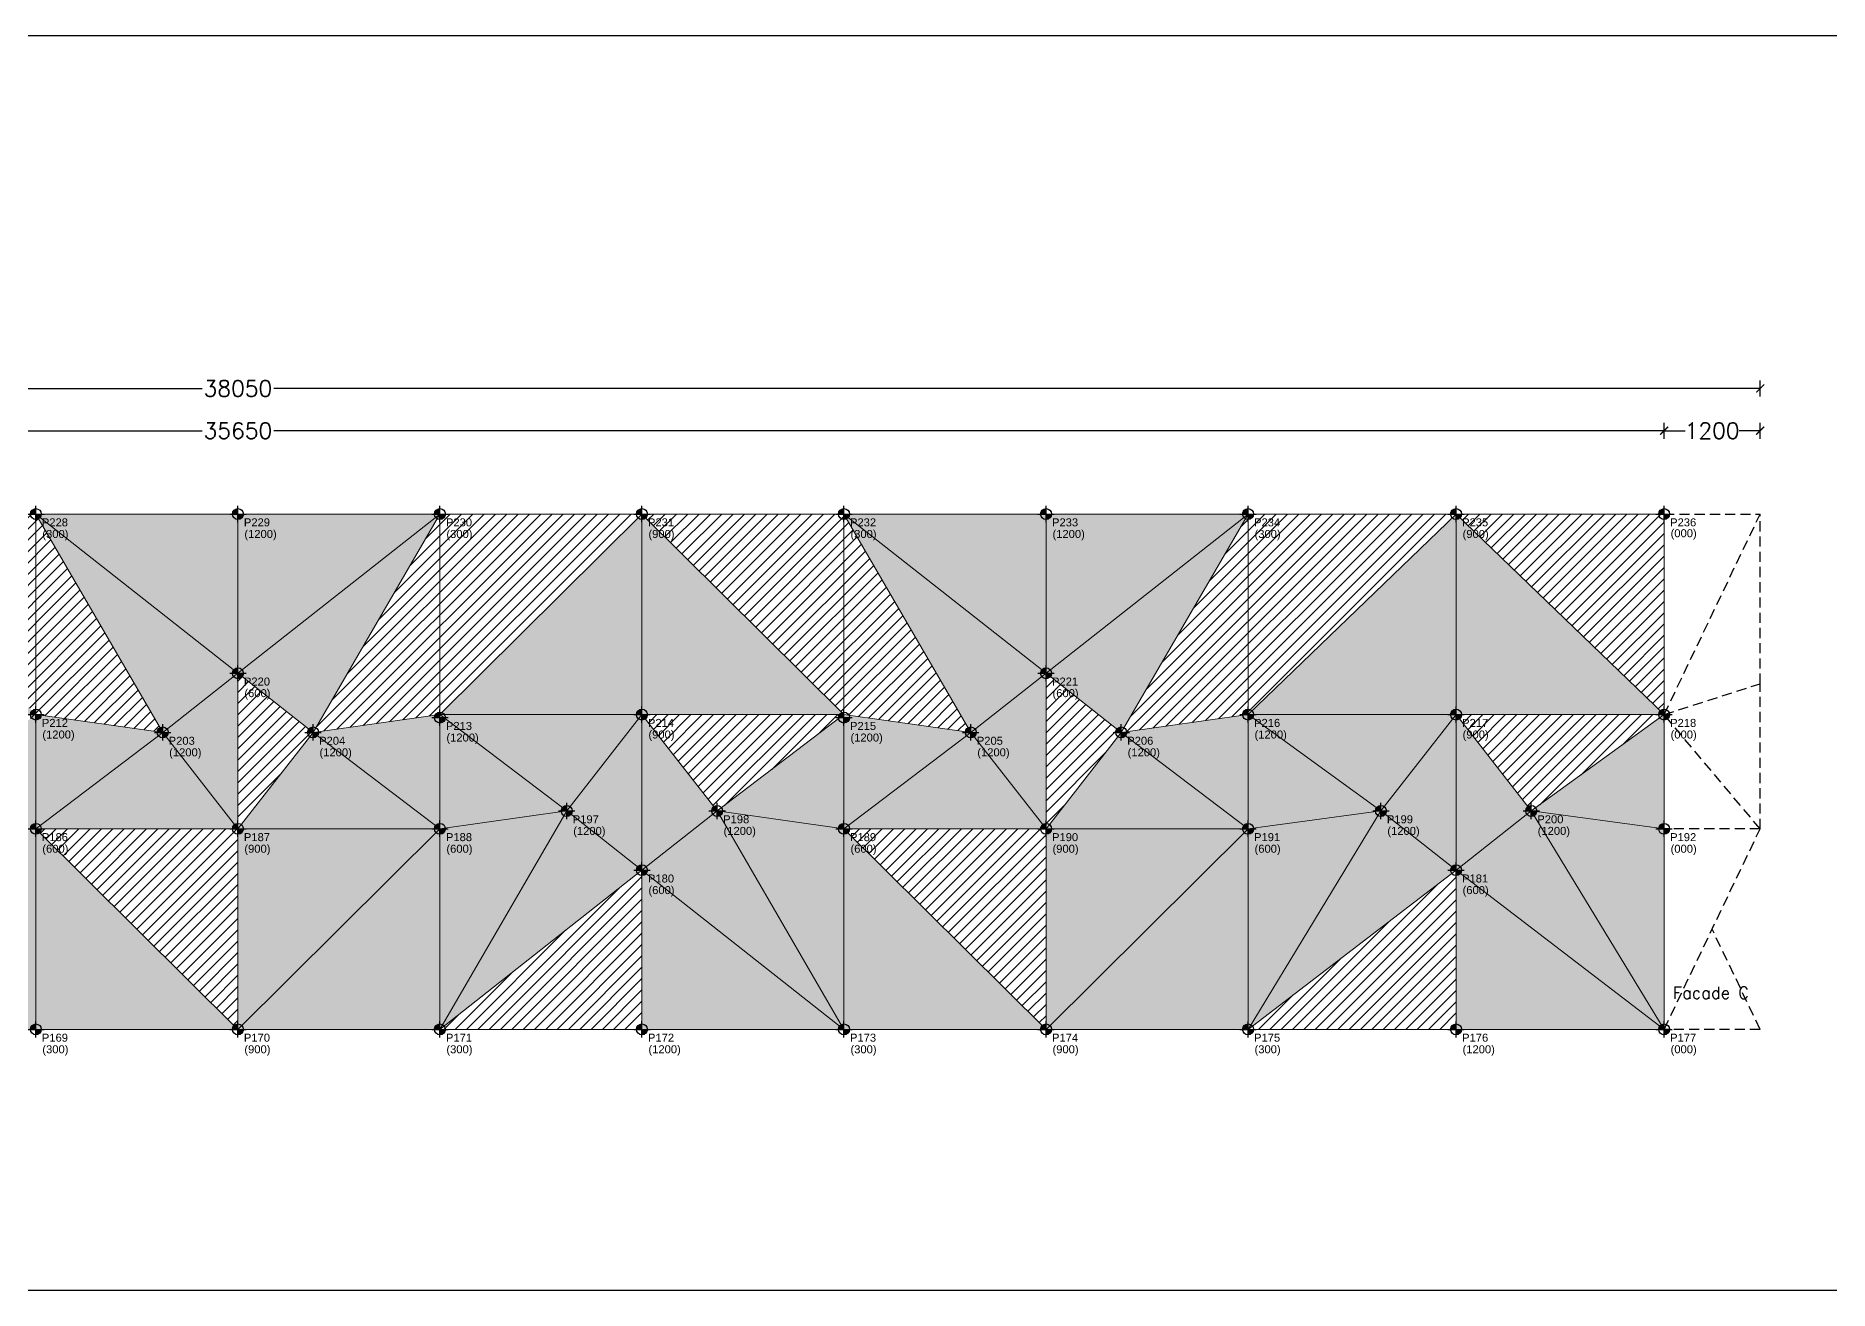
# Model space of a CAD drawing. Header units: millimetres. Extents: x -5121 to 189455, y -14753 to 25252.
# Drawn here: x 16500 to 38912, y 9572 to 25252 of the extents above; entities that cross this region are included whole.
import ezdxf
from ezdxf.enums import TextEntityAlignment as Align

# ---------------------------------------------------------------- set-up
doc = ezdxf.new("R2010")
doc.units = ezdxf.units.MM
doc.header["$MEASUREMENT"] = 0
doc.header["$PDMODE"] = 3
doc.header["$PDSIZE"] = -1
doc.linetypes.add('HIDDEN', pattern=[9.525, 6.35, -3.175])
for name, color, linetype in [('Ano_Tag_Coordinate', 95, 'Continuous'), ('Ano_Tag_Lvl', 95, 'Continuous'), ('Dim_Arc_100', 4, 'Continuous'), ('Hth_Elv_199', 199, 'Continuous'), ('Hth_Elv_200', 200, 'Continuous'), ('Hth_Elv_201', 201, 'Continuous'), ('Pln_Elv_05', 9, 'Continuous'), ('Txt_Ano', 95, 'Continuous'), ('Txt_Arc', 95, 'Continuous')]:
    doc.layers.add(name, color=color, linetype=linetype)
doc.layers.add('Fab_Elv_Proposed', color=4, linetype='Continuous', lineweight=18)
doc.layers.add('Hth_Level Tag', color=202, linetype='Continuous', lineweight=13)
doc.layers.add('Pln_Non-Printable', color=3, linetype='Continuous', plot=False)
doc.styles.add('ARIAL', font='arial.ttf')
doc.styles.add('MSA_Standard', font='romans.shx')
doc.dimstyles.new('Msa_1_100', dxfattribs={"dimscale": 100, "dimtxt": 2, "dimasz": 1, "dimexe": 1, "dimexo": 0, "dimgap": 0, "dimtad": 0, "dimdec": 0, "dimzin": 0, "dimdsep": 46, "dimtxsty": 'MSA_Standard', "dimblk": 'ARCHTICK', "dimcen": 0.09, "dimclrd": 4, "dimclre": 4, "dimclrt": 6, "dimadec": 0, "dimazin": 0, "dimtfac": 1, "dimtdec": 0, "dimtofl": 0, "dimtmove": 0, "dimatfit": 3, "dimfxl": 1, "dimfxlon": 1, "dimtolj": 1, "dimtzin": 0, "dimlwd": -1, "dimlwe": -1, "dimarcsym": 0})

# ---------------------------------------------------------------- blocks, each defined once
blk = doc.blocks.new('_ArchTick')
at = {"linetype": 'ByBlock', "const_width": 0.15}
blk.add_lwpolyline([(-0.5, -0.5), (0.5, 0.5)], dxfattribs=at)
blk = doc.blocks.new('*D61')
at = {"layer": 'Defpoints', "color": 0, "transparency": 16777216}
for p in [(36850, 20316), (1200, 19274), (36850, 19274)]:
    blk.add_point(p, dxfattribs=at)
at = {"layer": 'Dim_Arc_100', "color": 4, "transparency": 16777216}
for p, q in [((1200, 20216), (1200, 20416)), ((36850, 20216), (36850, 20416)), ((1200, 20316), (18577, 20316)), ((36850, 20316), (19473, 20316))]:
    blk.add_line(p, q, dxfattribs=at)
at = {"layer": 'Dim_Arc_100', "color": 4, "transparency": 16777216, "xscale": 100, "yscale": 100, "zscale": 100, "rotation": 180}
blk.add_blockref('_ArchTick', (1200, 20316), dxfattribs=at)
at = {"layer": 'Dim_Arc_100', "color": 4, "transparency": 16777216, "xscale": 100, "yscale": 100, "zscale": 100}
blk.add_blockref('_ArchTick', (36850, 20316), dxfattribs=at)
at = {"layer": 'Dim_Arc_100', "color": 6, "transparency": 16777216, "insert": (19025, 20316), "char_height": 200, "attachment_point": 5, "style": 'MSA_Standard'}
blk.add_mtext('\\A1;35650', dxfattribs=at)
blk = doc.blocks.new('*D62')
at = {"layer": 'Defpoints', "color": 0, "transparency": 16777216}
for p in [(38050, 20316), (36850, 19274), (38050, 19274)]:
    blk.add_point(p, dxfattribs=at)
at = {"layer": 'Dim_Arc_100', "color": 4, "transparency": 16777216}
for p, q in [((36850, 20216), (36850, 20416)), ((38050, 20216), (38050, 20416)), ((36850, 20316), (37112, 20316)), ((38050, 20316), (37788, 20316))]:
    blk.add_line(p, q, dxfattribs=at)
at = {"layer": 'Dim_Arc_100', "color": 4, "transparency": 16777216, "xscale": 100, "yscale": 100, "zscale": 100, "rotation": 180}
blk.add_blockref('_ArchTick', (36850, 20316), dxfattribs=at)
at = {"layer": 'Dim_Arc_100', "color": 4, "transparency": 16777216, "xscale": 100, "yscale": 100, "zscale": 100}
blk.add_blockref('_ArchTick', (38050, 20316), dxfattribs=at)
at = {"layer": 'Dim_Arc_100', "color": 6, "transparency": 16777216, "insert": (37450, 20316), "char_height": 200, "attachment_point": 5, "style": 'MSA_Standard'}
blk.add_mtext('\\A1;1200', dxfattribs=at)
blk = doc.blocks.new('*D65')
at = {"layer": 'Defpoints', "color": 0, "transparency": 16777216}
for p in [(38050, 20844), (0, 19274), (38050, 19274)]:
    blk.add_point(p, dxfattribs=at)
at = {"layer": 'Dim_Arc_100', "color": 4, "transparency": 16777216}
for p, q in [((0, 20744), (0, 20944)), ((0, 20844), (18577, 20844)), ((38050, 20844), (19473, 20844)), ((38050, 20744), (38050, 20944))]:
    blk.add_line(p, q, dxfattribs=at)
at = {"layer": 'Dim_Arc_100', "color": 4, "transparency": 16777216, "xscale": 100, "yscale": 100, "zscale": 100, "rotation": 180}
blk.add_blockref('_ArchTick', (0, 20844), dxfattribs=at)
at = {"layer": 'Dim_Arc_100', "color": 4, "transparency": 16777216, "xscale": 100, "yscale": 100, "zscale": 100}
blk.add_blockref('_ArchTick', (38050, 20844), dxfattribs=at)
at = {"layer": 'Dim_Arc_100', "color": 6, "transparency": 16777216, "insert": (19025, 20844), "char_height": 200, "attachment_point": 5, "style": 'MSA_Standard'}
blk.add_mtext('\\A1;38050', dxfattribs=at)
blk = doc.blocks.new('Ano_Tag_Coordinate')
at = {"layer": 'Hth_Level Tag', "linetype": 'ByBlock'}
h = blk.add_hatch(color=256, dxfattribs=at)
h.dxf.hatch_style = 1
h.paths.add_polyline_path([(-1301, 0), (0, 0), (0, 1301, 0.4142136)])
h = blk.add_hatch(color=256, dxfattribs=at)
h.dxf.hatch_style = 1
h.paths.add_polyline_path([(1301, 0), (0, 0), (0, -1301, 0.4142136)])
at = {"layer": 'Ano_Tag_Lvl', "linetype": 'ByBlock'}
for points in [[(-1951, 0), (1951, 0)], [(0, -1951), (0, 1951)]]:
    blk.add_lwpolyline(points, dxfattribs=at)
blk.add_circle((0, 0), 1301, dxfattribs=at)
at = {"layer": 'Txt_Ano', "style": 'ARIAL'}
blk.add_attdef('PXXX', text='', height=2000, dxfattribs=at).set_placement((2820, 0), align=Align.MIDDLE_LEFT)
blk = doc.blocks.new('D_Tags')
at = {"layer": 'Ano_Tag_Coordinate'}
ref = blk.add_blockref('Ano_Tag_Coordinate', (16500, 19274), dxfattribs=dict(at, xscale=0.05239253852392003, yscale=0.05239253852392003, zscale=0.05239253852392003))
ref.add_attrib('PXXX', 'P228', dxfattribs={"layer": 'Txt_Ano', "height": 100, "style": 'ARIAL'}).set_placement((16575, 19170), align=Align.MIDDLE_LEFT)
ref = blk.add_blockref('Ano_Tag_Coordinate', (19025, 19274), dxfattribs=dict(at, xscale=0.05239253852392003, yscale=0.05239253852392003, zscale=0.05239253852392003))
ref.add_attrib('PXXX', 'P229', dxfattribs={"layer": 'Txt_Ano', "height": 100, "style": 'ARIAL'}).set_placement((19100, 19170), align=Align.MIDDLE_LEFT)
ref = blk.add_blockref('Ano_Tag_Coordinate', (21550, 19274), dxfattribs=dict(at, xscale=0.05239253852392003, yscale=0.05239253852392003, zscale=0.05239253852392003))
ref.add_attrib('PXXX', 'P230', dxfattribs={"layer": 'Txt_Ano', "height": 100, "style": 'ARIAL'}).set_placement((21625, 19170), align=Align.MIDDLE_LEFT)
ref = blk.add_blockref('Ano_Tag_Coordinate', (24075, 19274), dxfattribs=dict(at, xscale=0.05239253852392003, yscale=0.05239253852392003, zscale=0.05239253852392003))
ref.add_attrib('PXXX', 'P231', dxfattribs={"layer": 'Txt_Ano', "height": 100, "style": 'ARIAL'}).set_placement((24150, 19170), align=Align.MIDDLE_LEFT)
ref = blk.add_blockref('Ano_Tag_Coordinate', (26600, 19274), dxfattribs=dict(at, xscale=0.05239253852392003, yscale=0.05239253852392003, zscale=0.05239253852392003))
ref.add_attrib('PXXX', 'P232', dxfattribs={"layer": 'Txt_Ano', "height": 100, "style": 'ARIAL'}).set_placement((26675, 19170), align=Align.MIDDLE_LEFT)
ref = blk.add_blockref('Ano_Tag_Coordinate', (29125, 19274), dxfattribs=dict(at, xscale=0.05239253852392003, yscale=0.05239253852392003, zscale=0.05239253852392003))
ref.add_attrib('PXXX', 'P233', dxfattribs={"layer": 'Txt_Ano', "height": 100, "style": 'ARIAL'}).set_placement((29200, 19170), align=Align.MIDDLE_LEFT)
ref = blk.add_blockref('Ano_Tag_Coordinate', (31650, 19274), dxfattribs=dict(at, xscale=0.05239253852392003, yscale=0.05239253852392003, zscale=0.05239253852392003))
ref.add_attrib('PXXX', 'P234', dxfattribs={"layer": 'Txt_Ano', "height": 100, "style": 'ARIAL'}).set_placement((31725, 19170), align=Align.MIDDLE_LEFT)
ref = blk.add_blockref('Ano_Tag_Coordinate', (34250, 19274), dxfattribs=dict(at, xscale=0.05239253852392003, yscale=0.05239253852392003, zscale=0.05239253852392003))
ref.add_attrib('PXXX', 'P235', dxfattribs={"layer": 'Txt_Ano', "height": 100, "style": 'ARIAL'}).set_placement((34325, 19170), align=Align.MIDDLE_LEFT)
ref = blk.add_blockref('Ano_Tag_Coordinate', (36850, 19274), dxfattribs=dict(at, xscale=0.05239253852392003, yscale=0.05239253852392003, zscale=0.05239253852392003))
ref.add_attrib('PXXX', 'P236', dxfattribs={"layer": 'Txt_Ano', "height": 100, "style": 'ARIAL'}).set_placement((36925, 19170), align=Align.MIDDLE_LEFT)
ref = blk.add_blockref('Ano_Tag_Coordinate', (19025, 17284), dxfattribs=dict(at, xscale=0.05239253852392003, yscale=0.05239253852392003, zscale=0.05239253852392003))
ref.add_attrib('PXXX', 'P220', dxfattribs={"layer": 'Txt_Ano', "height": 100, "style": 'ARIAL'}).set_placement((19100, 17180), align=Align.MIDDLE_LEFT)
ref = blk.add_blockref('Ano_Tag_Coordinate', (29125, 17284), dxfattribs=dict(at, xscale=0.05239253852392003, yscale=0.05239253852392003, zscale=0.05239253852392003))
ref.add_attrib('PXXX', 'P221', dxfattribs={"layer": 'Txt_Ano', "height": 100, "style": 'ARIAL'}).set_placement((29200, 17180), align=Align.MIDDLE_LEFT)
ref = blk.add_blockref('Ano_Tag_Coordinate', (16500, 16767), dxfattribs=dict(at, xscale=0.05239253852392003, yscale=0.05239253852392003, zscale=0.05239253852392003))
ref.add_attrib('PXXX', 'P212', dxfattribs={"layer": 'Txt_Ano', "height": 100, "style": 'ARIAL'}).set_placement((16575, 16663), align=Align.MIDDLE_LEFT)
ref = blk.add_blockref('Ano_Tag_Coordinate', (21550, 16729), dxfattribs=dict(at, xscale=0.05239253852392003, yscale=0.05239253852392003, zscale=0.05239253852392003))
ref.add_attrib('PXXX', 'P213', dxfattribs={"layer": 'Txt_Ano', "height": 100, "style": 'ARIAL'}).set_placement((21625, 16625), align=Align.MIDDLE_LEFT)
ref = blk.add_blockref('Ano_Tag_Coordinate', (24075, 16767), dxfattribs=dict(at, xscale=0.05239253852392003, yscale=0.05239253852392003, zscale=0.05239253852392003))
ref.add_attrib('PXXX', 'P214', dxfattribs={"layer": 'Txt_Ano', "height": 100, "style": 'ARIAL'}).set_placement((24150, 16663), align=Align.MIDDLE_LEFT)
ref = blk.add_blockref('Ano_Tag_Coordinate', (26600, 16729), dxfattribs=dict(at, xscale=0.05239253852392003, yscale=0.05239253852392003, zscale=0.05239253852392003))
ref.add_attrib('PXXX', 'P215', dxfattribs={"layer": 'Txt_Ano', "height": 100, "style": 'ARIAL'}).set_placement((26675, 16625), align=Align.MIDDLE_LEFT)
ref = blk.add_blockref('Ano_Tag_Coordinate', (31650, 16767), dxfattribs=dict(at, xscale=0.05239253852392003, yscale=0.05239253852392003, zscale=0.05239253852392003))
ref.add_attrib('PXXX', 'P216', dxfattribs={"layer": 'Txt_Ano', "height": 100, "style": 'ARIAL'}).set_placement((31725, 16663), align=Align.MIDDLE_LEFT)
ref = blk.add_blockref('Ano_Tag_Coordinate', (34250, 16767), dxfattribs=dict(at, xscale=0.05239253852392003, yscale=0.05239253852392003, zscale=0.05239253852392003))
ref.add_attrib('PXXX', 'P217', dxfattribs={"layer": 'Txt_Ano', "height": 100, "style": 'ARIAL'}).set_placement((34325, 16663), align=Align.MIDDLE_LEFT)
ref = blk.add_blockref('Ano_Tag_Coordinate', (36850, 16767), dxfattribs=dict(at, xscale=0.05239253852392003, yscale=0.05239253852392003, zscale=0.05239253852392003))
ref.add_attrib('PXXX', 'P218', dxfattribs={"layer": 'Txt_Ano', "height": 100, "style": 'ARIAL'}).set_placement((36925, 16663), align=Align.MIDDLE_LEFT)
ref = blk.add_blockref('Ano_Tag_Coordinate', (18085, 16544), dxfattribs=dict(at, xscale=0.05239253852392003, yscale=0.05239253852392003, zscale=0.05239253852392003))
ref.add_attrib('PXXX', 'P203', dxfattribs={"layer": 'Txt_Ano', "height": 100, "style": 'ARIAL'}).set_placement((18160, 16440), align=Align.MIDDLE_LEFT)
ref = blk.add_blockref('Ano_Tag_Coordinate', (19965, 16544), dxfattribs=dict(at, xscale=0.05239253852392003, yscale=0.05239253852392003, zscale=0.05239253852392003))
ref.add_attrib('PXXX', 'P204', dxfattribs={"layer": 'Txt_Ano', "height": 100, "style": 'ARIAL'}).set_placement((20040, 16440), align=Align.MIDDLE_LEFT)
ref = blk.add_blockref('Ano_Tag_Coordinate', (28185, 16544), dxfattribs=dict(at, xscale=0.05239253852392003, yscale=0.05239253852392003, zscale=0.05239253852392003))
ref.add_attrib('PXXX', 'P205', dxfattribs={"layer": 'Txt_Ano', "height": 100, "style": 'ARIAL'}).set_placement((28260, 16440), align=Align.MIDDLE_LEFT)
ref = blk.add_blockref('Ano_Tag_Coordinate', (30065, 16544), dxfattribs=dict(at, xscale=0.05239253852392003, yscale=0.05239253852392003, zscale=0.05239253852392003))
ref.add_attrib('PXXX', 'P206', dxfattribs={"layer": 'Txt_Ano', "height": 100, "style": 'ARIAL'}).set_placement((30140, 16440), align=Align.MIDDLE_LEFT)
ref = blk.add_blockref('Ano_Tag_Coordinate', (23135, 15562), dxfattribs=dict(at, xscale=0.05239253852392003, yscale=0.05239253852392003, zscale=0.05239253852392003))
ref.add_attrib('PXXX', 'P197', dxfattribs={"layer": 'Txt_Ano', "height": 100, "style": 'ARIAL'}).set_placement((23210, 15458), align=Align.MIDDLE_LEFT)
ref = blk.add_blockref('Ano_Tag_Coordinate', (25015, 15562), dxfattribs=dict(at, xscale=0.05239253852392003, yscale=0.05239253852392003, zscale=0.05239253852392003))
ref.add_attrib('PXXX', 'P198', dxfattribs={"layer": 'Txt_Ano', "height": 100, "style": 'ARIAL'}).set_placement((25090, 15458), align=Align.MIDDLE_LEFT)
ref = blk.add_blockref('Ano_Tag_Coordinate', (33310, 15562), dxfattribs=dict(at, xscale=0.05239253852392003, yscale=0.05239253852392003, zscale=0.05239253852392003))
ref.add_attrib('PXXX', 'P199', dxfattribs={"layer": 'Txt_Ano', "height": 100, "style": 'ARIAL'}).set_placement((33385, 15458), align=Align.MIDDLE_LEFT)
ref = blk.add_blockref('Ano_Tag_Coordinate', (35190, 15562), dxfattribs=dict(at, xscale=0.05239253852392003, yscale=0.05239253852392003, zscale=0.05239253852392003))
ref.add_attrib('PXXX', 'P200', dxfattribs={"layer": 'Txt_Ano', "height": 100, "style": 'ARIAL'}).set_placement((35265, 15458), align=Align.MIDDLE_LEFT)
ref = blk.add_blockref('Ano_Tag_Coordinate', (16500, 15339), dxfattribs=dict(at, xscale=0.05239253852392003, yscale=0.05239253852392003, zscale=0.05239253852392003))
ref.add_attrib('PXXX', 'P186', dxfattribs={"layer": 'Txt_Ano', "height": 100, "style": 'ARIAL'}).set_placement((16575, 15235), align=Align.MIDDLE_LEFT)
ref = blk.add_blockref('Ano_Tag_Coordinate', (19025, 15339), dxfattribs=dict(at, xscale=0.05239253852392003, yscale=0.05239253852392003, zscale=0.05239253852392003))
ref.add_attrib('PXXX', 'P187', dxfattribs={"layer": 'Txt_Ano', "height": 100, "style": 'ARIAL'}).set_placement((19100, 15235), align=Align.MIDDLE_LEFT)
ref = blk.add_blockref('Ano_Tag_Coordinate', (21550, 15339), dxfattribs=dict(at, xscale=0.05239253852392003, yscale=0.05239253852392003, zscale=0.05239253852392003))
ref.add_attrib('PXXX', 'P188', dxfattribs={"layer": 'Txt_Ano', "height": 100, "style": 'ARIAL'}).set_placement((21625, 15235), align=Align.MIDDLE_LEFT)
ref = blk.add_blockref('Ano_Tag_Coordinate', (26600, 15339), dxfattribs=dict(at, xscale=0.05239253852392003, yscale=0.05239253852392003, zscale=0.05239253852392003))
ref.add_attrib('PXXX', 'P189', dxfattribs={"layer": 'Txt_Ano', "height": 100, "style": 'ARIAL'}).set_placement((26675, 15235), align=Align.MIDDLE_LEFT)
ref = blk.add_blockref('Ano_Tag_Coordinate', (29125, 15339), dxfattribs=dict(at, xscale=0.05239253852392003, yscale=0.05239253852392003, zscale=0.05239253852392003))
ref.add_attrib('PXXX', 'P190', dxfattribs={"layer": 'Txt_Ano', "height": 100, "style": 'ARIAL'}).set_placement((29200, 15235), align=Align.MIDDLE_LEFT)
ref = blk.add_blockref('Ano_Tag_Coordinate', (31650, 15339), dxfattribs=dict(at, xscale=0.05239253852392003, yscale=0.05239253852392003, zscale=0.05239253852392003))
ref.add_attrib('PXXX', 'P191', dxfattribs={"layer": 'Txt_Ano', "height": 100, "style": 'ARIAL'}).set_placement((31725, 15235), align=Align.MIDDLE_LEFT)
ref = blk.add_blockref('Ano_Tag_Coordinate', (36850, 15339), dxfattribs=dict(at, xscale=0.05239253852392003, yscale=0.05239253852392003, zscale=0.05239253852392003))
ref.add_attrib('PXXX', 'P192', dxfattribs={"layer": 'Txt_Ano', "height": 100, "style": 'ARIAL'}).set_placement((36925, 15235), align=Align.MIDDLE_LEFT)
ref = blk.add_blockref('Ano_Tag_Coordinate', (24075, 14822), dxfattribs=dict(at, xscale=0.05239253852392003, yscale=0.05239253852392003, zscale=0.05239253852392003))
ref.add_attrib('PXXX', 'P180', dxfattribs={"layer": 'Txt_Ano', "height": 100, "style": 'ARIAL'}).set_placement((24150, 14718), align=Align.MIDDLE_LEFT)
ref = blk.add_blockref('Ano_Tag_Coordinate', (34250, 14822), dxfattribs=dict(at, xscale=0.05239253852392003, yscale=0.05239253852392003, zscale=0.05239253852392003))
ref.add_attrib('PXXX', 'P181', dxfattribs={"layer": 'Txt_Ano', "height": 100, "style": 'ARIAL'}).set_placement((34325, 14718), align=Align.MIDDLE_LEFT)
ref = blk.add_blockref('Ano_Tag_Coordinate', (16500, 12832), dxfattribs=dict(at, xscale=0.05239253852392003, yscale=0.05239253852392003, zscale=0.05239253852392003))
ref.add_attrib('PXXX', 'P169', dxfattribs={"layer": 'Txt_Ano', "height": 100, "style": 'ARIAL'}).set_placement((16575, 12728), align=Align.MIDDLE_LEFT)
ref = blk.add_blockref('Ano_Tag_Coordinate', (19025, 12832), dxfattribs=dict(at, xscale=0.05239253852392003, yscale=0.05239253852392003, zscale=0.05239253852392003))
ref.add_attrib('PXXX', 'P170', dxfattribs={"layer": 'Txt_Ano', "height": 100, "style": 'ARIAL'}).set_placement((19100, 12728), align=Align.MIDDLE_LEFT)
ref = blk.add_blockref('Ano_Tag_Coordinate', (21550, 12832), dxfattribs=dict(at, xscale=0.05239253852392003, yscale=0.05239253852392003, zscale=0.05239253852392003))
ref.add_attrib('PXXX', 'P171', dxfattribs={"layer": 'Txt_Ano', "height": 100, "style": 'ARIAL'}).set_placement((21625, 12728), align=Align.MIDDLE_LEFT)
ref = blk.add_blockref('Ano_Tag_Coordinate', (24075, 12832), dxfattribs=dict(at, xscale=0.05239253852392003, yscale=0.05239253852392003, zscale=0.05239253852392003))
ref.add_attrib('PXXX', 'P172', dxfattribs={"layer": 'Txt_Ano', "height": 100, "style": 'ARIAL'}).set_placement((24150, 12728), align=Align.MIDDLE_LEFT)
ref = blk.add_blockref('Ano_Tag_Coordinate', (26600, 12832), dxfattribs=dict(at, xscale=0.05239253852392003, yscale=0.05239253852392003, zscale=0.05239253852392003))
ref.add_attrib('PXXX', 'P173', dxfattribs={"layer": 'Txt_Ano', "height": 100, "style": 'ARIAL'}).set_placement((26675, 12728), align=Align.MIDDLE_LEFT)
ref = blk.add_blockref('Ano_Tag_Coordinate', (29125, 12832), dxfattribs=dict(at, xscale=0.05239253852392003, yscale=0.05239253852392003, zscale=0.05239253852392003))
ref.add_attrib('PXXX', 'P174', dxfattribs={"layer": 'Txt_Ano', "height": 100, "style": 'ARIAL'}).set_placement((29200, 12728), align=Align.MIDDLE_LEFT)
ref = blk.add_blockref('Ano_Tag_Coordinate', (31650, 12832), dxfattribs=dict(at, xscale=0.05239253852392003, yscale=0.05239253852392003, zscale=0.05239253852392003))
ref.add_attrib('PXXX', 'P175', dxfattribs={"layer": 'Txt_Ano', "height": 100, "style": 'ARIAL'}).set_placement((31725, 12728), align=Align.MIDDLE_LEFT)
ref = blk.add_blockref('Ano_Tag_Coordinate', (34250, 12832), dxfattribs=dict(at, xscale=0.05239253852392003, yscale=0.05239253852392003, zscale=0.05239253852392003))
ref.add_attrib('PXXX', 'P176', dxfattribs={"layer": 'Txt_Ano', "height": 100, "style": 'ARIAL'}).set_placement((34325, 12728), align=Align.MIDDLE_LEFT)
ref = blk.add_blockref('Ano_Tag_Coordinate', (36850, 12832), dxfattribs=dict(at, xscale=0.05239253852392003, yscale=0.05239253852392003, zscale=0.05239253852392003))
ref.add_attrib('PXXX', 'P177', dxfattribs={"layer": 'Txt_Ano', "height": 100, "style": 'ARIAL'}).set_placement((36925, 12728), align=Align.MIDDLE_LEFT)
at = {"layer": 'Txt_Arc', "char_height": 100, "width": 1755.88, "attachment_point": 1, "style": 'ARIAL'}
for s, insert in [('(300)', (16581, 19075, -31)), ('(1200)', (19106, 19075, -31)), ('(300)', (21631, 19075, -31)), ('(900)', (24156, 19075, -31)), ('(300)', (26681, 19075, -31)), ('(1200)', (29206, 19075, -31)), ('(300)', (31731, 19075, -31)), ('(900)', (34331, 19075, -31)), ('(000)', (36931, 19084)), ('(600)', (19106, 17085, -31)), ('(600)', (29206, 17085, -31)), ('(1200)', (16581, 16568, 31)), ('(1200)', (21631, 16530, 31)), ('(900)', (24156, 16568, -31)), ('(1200)', (26681, 16530, 31)), ('(1200)', (31731, 16568, 31)), ('(900)', (34331, 16568, -31)), ('(000)', (36931, 16568, -31)), ('(1200)', (18166, 16345, -31)), ('(1200)', (20045, 16345)), ('(1200)', (28266, 16345, -31)), ('(1200)', (30145, 16345)), ('(1200)', (23216, 15363, -31)), ('(1200)', (25095, 15363)), ('(1200)', (33391, 15363, -31)), ('(1200)', (35270, 15363)), ('(600)', (16581, 15140)), ('(900)', (19106, 15140)), ('(600)', (21631, 15140)), ('(600)', (26681, 15140)), ('(900)', (29206, 15140)), ('(600)', (31731, 15140)), ('(000)', (36931, 15140, -31)), ('(600)', (24156, 14623, -31)), ('(600)', (34331, 14623, -31)), ('(300)', (16581, 12633)), ('(900)', (19106, 12633)), ('(300)', (21631, 12633)), ('(1200)', (24156, 12633)), ('(300)', (26681, 12633)), ('(900)', (29206, 12633)), ('(300)', (31731, 12633)), ('(1200)', (34331, 12633)), ('(000)', (36931, 12633, -31))]:
    blk.add_mtext(s, dxfattribs=dict(at, insert=insert))

msp = doc.modelspace()

# ---------------------------------------------------------------- hatches: boundary and pattern name
at = {"layer": 'Hth_Elv_199'}
h = msp.add_hatch(color=256, dxfattribs=at)
h.dxf.hatch_style = 1
h.paths.add_polyline_path([(1200, 16766.9), (1200, 15338.9), (2860.1, 15561.9)])
h.paths.add_polyline_path([(3800, 16766.9), (1200, 16766.9), (2860.1, 15561.9)])
h.paths.add_polyline_path([(3800, 19273.9), (1200, 16766.9), (3800, 16766.9)])
h.paths.add_polyline_path([(3800, 16766.9), (2860.1, 15561.9), (3800, 14821.9)])
h.paths.add_polyline_path([(3800, 14821.9), (2860.1, 15561.9), (1200, 12831.9)])
h.paths.add_polyline_path([(3800, 14821.9), (3800, 12831.9), (6400, 12831.9)])
h.paths.add_polyline_path([(4739.9, 15561.9), (3800, 14821.9), (6400, 12831.9)])
h.paths.add_polyline_path([(6400, 15338.9), (4739.9, 15561.9), (6400, 12831.9)])
h.paths.add_polyline_path([(6400, 16766.9), (4739.9, 15561.9), (6400, 15338.9)])
h.paths.add_polyline_path([(3800, 19273.9), (3800, 16766.9), (6400, 16766.9)])
h.paths.add_polyline_path([(6400, 19273.9), (7985.1, 16543.9), (8925, 17283.9)])
h.paths.add_polyline_path([(8925, 19273.9), (6400, 19273.9), (8925, 17283.9)])
h.paths.add_polyline_path([(8925, 17283.9), (7985.1, 16543.9), (8925, 15338.9)])
h.paths.add_polyline_path([(7985.1, 16543.9), (6400, 15338.9), (8925, 15338.9)])
h.paths.add_polyline_path([(6400, 15338.9), (6400, 12831.9), (8925, 12831.9)])
h.paths.add_polyline_path([(11450, 15338.9), (8925, 15338.9), (8925, 12831.9)])
h.paths.add_polyline_path([(11450, 15338.9), (8925, 12831.9), (11450, 12831.9)])
h.paths.add_polyline_path([(11450, 16766.9), (9864.9, 16543.9), (11450, 15338.9)])
h.paths.add_polyline_path([(9864.9, 16543.9), (8925, 15338.9), (11450, 15338.9)])
h.paths.add_polyline_path([(11450, 19273.9), (8925, 17283.9), (9864.9, 16543.9)])
h.paths.add_polyline_path([(13975, 16766.9), (13035.1, 15561.9), (13975, 14821.9)])
h.paths.add_polyline_path([(13975, 16766.9), (11450, 16766.9), (13035.1, 15561.9)])
h.paths.add_polyline_path([(11450, 16766.9), (11450, 15338.9), (13035.1, 15561.9)])
h.paths.add_polyline_path([(13975, 19273.9), (11450, 16766.9), (13975, 16766.9)])
h.paths.add_polyline_path([(13975, 19273.9), (13975, 16766.9), (16500, 16766.9)])
h.paths.add_polyline_path([(16500, 16766.9), (14914.9, 15561.9), (16500, 15338.9)])
h.paths.add_polyline_path([(16500, 15338.9), (14914.9, 15561.9), (16500, 12831.9)])
h.paths.add_polyline_path([(14914.9, 15561.9), (13975, 14821.9), (16500, 12831.9)])
h.paths.add_polyline_path([(13975, 14821.9), (13975, 12831.9), (16500, 12831.9)])
h.paths.add_polyline_path([(13975, 14821.9), (13035.1, 15561.9), (11450, 12831.9)])
h.paths.add_polyline_path([(16500, 15338.9), (16500, 12831.9), (19025, 12831.9)])
h.paths.add_polyline_path([(18085.1, 16543.9), (16500, 15338.9), (19025, 15338.9)])
h.paths.add_polyline_path([(19025, 17283.9), (18085.1, 16543.9), (19025, 15338.9)])
h.paths.add_polyline_path([(16500, 19273.9), (18085.1, 16543.9), (19025, 17283.9)])
h.paths.add_polyline_path([(19025, 19273.9), (16500, 19273.9), (19025, 17283.9)])
h.paths.add_polyline_path([(21550, 19273.9), (19025, 17283.9), (19964.9, 16543.9)])
h.paths.add_polyline_path([(21550, 16766.9), (19964.9, 16543.9), (21550, 15338.9)])
h.paths.add_polyline_path([(19964.9, 16543.9), (19025, 15338.9), (21550, 15338.9)])
h.paths.add_polyline_path([(21550, 15338.9), (19025, 15338.9), (19025, 12831.9)])
h.paths.add_polyline_path([(21550, 15338.9), (19025, 12831.9), (21550, 12831.9)])
h.paths.add_polyline_path([(24075, 14821.9), (23135.1, 15561.9), (21550, 12831.9)])
h.paths.add_polyline_path([(24075, 16766.9), (23135.1, 15561.9), (24075, 14821.9)])
h.paths.add_polyline_path([(24075, 16766.9), (21550, 16766.9), (23135.1, 15561.9)])
h.paths.add_polyline_path([(21550, 16766.9), (21550, 15338.9), (23135.1, 15561.9)])
h.paths.add_polyline_path([(24075, 19273.9), (21550, 16766.9), (24075, 16766.9)])
h.paths.add_polyline_path([(24075, 19273.9), (24075, 16766.9), (26600, 16766.9)])
h.paths.add_polyline_path([(26600, 16766.9), (25014.9, 15561.9), (26600, 15338.9)])
h.paths.add_polyline_path([(26600, 15338.9), (25014.9, 15561.9), (26600, 12831.9)], flags=17)
h.paths.add_polyline_path([(25014.9, 15561.9), (24075, 14821.9), (26600, 12831.9)])
h.paths.add_polyline_path([(24075, 14821.9), (24075, 12831.9), (26600, 12831.9)])
h.paths.add_polyline_path([(26600, 15338.9), (26600, 12831.9), (29125, 12831.9)])
h.paths.add_polyline_path([(28185.1, 16543.9), (26600, 15338.9), (29125, 15338.9)])
h.paths.add_polyline_path([(29125, 17283.9), (28185.1, 16543.9), (29125, 15338.9)])
h.paths.add_polyline_path([(26600, 19273.9), (28185.1, 16543.9), (29125, 17283.9)])
h.paths.add_polyline_path([(29125, 19273.9), (26600, 19273.9), (29125, 17283.9)])
h.paths.add_polyline_path([(31650, 19273.9), (29125, 17283.9), (30064.9, 16543.9)])
h.paths.add_polyline_path([(31650, 16766.9), (30064.9, 16543.9), (31650, 15338.9)])
h.paths.add_polyline_path([(30064.9, 16543.9), (29125, 15338.9), (31650, 15338.9)])
h.paths.add_polyline_path([(31650, 15338.9), (29125, 15338.9), (29125, 12831.9)])
h.paths.add_polyline_path([(31650, 15338.9), (29125, 12831.9), (31650, 12831.9)])
h.paths.add_polyline_path([(33310.1, 15561.9), (31650, 12831.9), (34250, 14821.9)])
h.paths.add_polyline_path([(34250, 16766.9), (33310.1, 15561.9), (34250, 14821.9)])
h.paths.add_polyline_path([(34250, 16766.9), (31650, 16766.9), (33310.1, 15561.9)])
h.paths.add_polyline_path([(31650, 16766.9), (31650, 15338.9), (33310.1, 15561.9)])
h.paths.add_polyline_path([(34250, 19273.9), (31650, 16766.9), (34250, 16766.9)])
h.paths.add_polyline_path([(34250, 19273.9), (34250, 16766.9), (36850, 16766.9)])
h.paths.add_polyline_path([(36850, 16766.9), (35189.9, 15561.9), (36850, 15338.9)])
h.paths.add_polyline_path([(36850, 15338.9), (35189.9, 15561.9), (36850, 12831.9)])
h.paths.add_polyline_path([(35189.9, 15561.9), (34250, 14821.9), (36850, 12831.9)])
h.paths.add_polyline_path([(34250, 14821.9), (34250, 12831.9), (36850, 12831.9)])
at = {"layer": 'Hth_Elv_200'}
h = msp.add_hatch(dxfattribs=at)
h.set_pattern_fill('ANSI31', color=256, scale=800)
h.paths.add_polyline_path([(3800, 19273.9), (1200, 19273.9), (1200, 16766.9)])
h.paths.add_polyline_path([(3800, 14821.9), (1200, 12831.9), (3800, 12831.9)])
h.paths.add_polyline_path([(6400, 19273.9), (3800, 19273.9), (6400, 16766.9)])
h.paths.add_polyline_path([(6400, 16766.9), (3800, 16766.9), (4739.9, 15561.9)])
h.paths.add_polyline_path([(8925, 15338.9), (6400, 15338.9), (8925, 12831.9)])
h.paths.add_polyline_path([(6400, 19273.9), (6400, 16766.9), (7985.1, 16543.9)])
h.paths.add_polyline_path([(9864.9, 16543.9), (8925, 17283.9), (8925, 15338.9)])
h.paths.add_polyline_path([(11450, 19273.9), (9864.9, 16543.9), (11450, 16766.9)])
h.paths.add_polyline_path([(13975, 19273.9), (11450, 19273.9), (11450, 16766.9)])
h.paths.add_polyline_path([(13975, 14821.9), (11450, 12831.9), (13975, 12831.9)])
h.paths.add_polyline_path([(16500, 19273.9), (13975, 19273.9), (16500, 16766.9)])
h.paths.add_polyline_path([(16500, 16766.9), (13975, 16766.9), (14914.9, 15561.9)])
h.paths.add_polyline_path([(19025, 15338.9), (16500, 15338.9), (19025, 12831.9)])
h.paths.add_polyline_path([(16500, 19273.9), (16500, 16766.9), (18085.1, 16543.9)])
h.paths.add_polyline_path([(21550, 19273.9), (19964.9, 16543.9), (21550, 16766.9)])
h.paths.add_polyline_path([(19025, 17283.9), (19025, 15338.9), (19964.9, 16543.9)])
h.paths.add_polyline_path([(24075, 19273.9), (21550, 19273.9), (21550, 16766.9)])
h.paths.add_polyline_path([(24075, 14821.9), (21550, 12831.9), (24075, 12831.9)])
h.paths.add_polyline_path([(26600, 16766.9), (24075, 16766.9), (25014.9, 15561.9)])
h.paths.add_polyline_path([(26600, 19273.9), (24075, 19273.9), (26600, 16766.9)])
h.paths.add_polyline_path([(26600, 19273.9), (26600, 16766.9), (28185.1, 16543.9)])
h.paths.add_polyline_path([(29125, 15338.9), (26600, 15338.9), (29125, 12831.9)])
h.paths.add_polyline_path([(30064.9, 16543.9), (29125, 17283.9), (29125, 15338.9)])
h.paths.add_polyline_path([(31650, 19273.9), (30064.9, 16543.9), (31650, 16766.9)])
h.paths.add_polyline_path([(34250, 19273.9), (31650, 19273.9), (31650, 16766.9)])
h.paths.add_polyline_path([(36850, 19273.9), (34250, 19273.9), (36850, 16766.9)])
h.paths.add_polyline_path([(36850, 16766.9), (34250, 16766.9), (35189.9, 15561.9)])
h.paths.add_polyline_path([(34250, 14821.9), (31650, 12831.9), (34250, 12831.9)])
at = {"layer": 'Hth_Elv_201'}
h = msp.add_hatch(color=256, dxfattribs=at)
h.dxf.hatch_style = 1
h.paths.add_polyline_path([(2860.1, 15561.9), (1200, 15338.9), (1200, 12831.9)])
h.paths.add_polyline_path([(3800, 16766.9), (3800, 14821.9), (4739.9, 15561.9)])
h.paths.add_polyline_path([(7985.1, 16543.9), (6400, 16766.9), (6400, 15338.9)])
h.paths.add_polyline_path([(11450, 19273.9), (8925, 19273.9), (8925, 17283.9)])
h.paths.add_polyline_path([(13035.1, 15561.9), (11450, 15338.9), (11450, 12831.9)])
h.paths.add_polyline_path([(14914.9, 15561.9), (13975, 16766.9), (13975, 14821.9)])
h.paths.add_polyline_path([(18085.1, 16543.9), (16500, 16766.9), (16500, 15338.9)])
h.paths.add_polyline_path([(21550, 19273.9), (19025, 19273.9), (19025, 17283.9)])
h.paths.add_polyline_path([(23135.1, 15561.9), (21550, 15338.9), (21550, 12831.9)])
h.paths.add_polyline_path([(24075, 16766.9), (24075, 14821.9), (25014.9, 15561.9)])
h.paths.add_polyline_path([(28185.1, 16543.9), (26600, 16766.9), (26600, 15338.9)])
h.paths.add_polyline_path([(31650, 19273.9), (29125, 19273.9), (29125, 17283.9)])
h.paths.add_polyline_path([(33310.1, 15561.9), (31650, 15338.9), (31650, 12831.9)])
h.paths.add_polyline_path([(34250, 16766.9), (34250, 14821.9), (35189.9, 15561.9)])

# ---------------------------------------------------------------- linework, layer by layer
at = {"layer": 'Fab_Elv_Proposed'}
for points in [[(18085.1, 16543.9), (19025, 17283.9), (16500, 19273.9), (16500, 19273.9)], [(19025, 17283.9), (19025, 19273.9), (16500, 19273.9)], [(16500, 19273.9), (18085.1, 16543.9), (16500, 16766.9)], [(19964.9, 16543.9), (19025, 17283.9), (21550, 19273.9), (21550, 19273.9)], [(19025, 17283.9), (19025, 19273.9), (21550, 19273.9)], [(21550, 19273.9), (19964.9, 16543.9), (21550, 16766.9)], [(24075, 19273.9), (24075, 16766.9), (21550, 16766.9)], [(21550, 19273.9), (24075, 19273.9), (21550, 16766.9)], [(24075, 19273.9), (24075, 16766.9), (26600, 16766.9)], [(26600, 19273.9), (24075, 19273.9), (26600, 16766.9)], [(28185.1, 16543.9), (29125, 17283.9), (26600, 19273.9), (26600, 19273.9)], [(29125, 17283.9), (29125, 19273.9), (26600, 19273.9)], [(26600, 19273.9), (28185.1, 16543.9), (26600, 16766.9)], [(30064.9, 16543.9), (29125, 17283.9), (31650, 19273.9), (31650, 19273.9)], [(29125, 17283.9), (29125, 19273.9), (31650, 19273.9)], [(31650, 19273.9), (30064.9, 16543.9), (31650, 16766.9)], [(34250, 19273.9), (34250, 16766.9), (31650, 16766.9)], [(31650, 19273.9), (34250, 19273.9), (31650, 16766.9)], [(34250, 19273.9), (34250, 16766.9), (36850, 16766.9)], [(36850, 19273.9), (34250, 19273.9), (36850, 16766.9)], [(19025, 15338.9), (18085.1, 16543.9), (19025, 17283.9)], [(19025, 15338.9), (19964.9, 16543.9), (19025, 17283.9)], [(29125, 15338.9), (28185.1, 16543.9), (29125, 17283.9)], [(29125, 15338.9), (30064.9, 16543.9), (29125, 17283.9)], [(16500, 16766.9), (18085.1, 16543.9), (16500, 15338.9)], [(21550, 16766.9), (19964.9, 16543.9), (21550, 15338.9)], [(21550, 16766.9), (24075, 16766.9), (23135.1, 15561.9)], [(21550, 15338.9), (23135.1, 15561.9), (21550, 16766.9)], [(24075, 16766.9), (23135.1, 15561.9), (24075, 14821.9)], [(26600, 16766.9), (24075, 16766.9), (25014.9, 15561.9)], [(24075, 16766.9), (25014.9, 15561.9), (24075, 14821.9)], [(26600, 15338.9), (25014.9, 15561.9), (26600, 16766.9)], [(26600, 16766.9), (28185.1, 16543.9), (26600, 15338.9)], [(31650, 16766.9), (30064.9, 16543.9), (31650, 15338.9)], [(31650, 16766.9), (34250, 16766.9), (33310.1, 15561.9)], [(31650, 15338.9), (33310.1, 15561.9), (31650, 16766.9)], [(34250, 16766.9), (33310.1, 15561.9), (34250, 14821.9)], [(36850, 16766.9), (34250, 16766.9), (35189.9, 15561.9)], [(34250, 16766.9), (35189.9, 15561.9), (34250, 14821.9)], [(36850, 15338.9), (35189.9, 15561.9), (36850, 16766.9)], [(16500, 15338.9), (19025, 15338.9), (18085.1, 16543.9)], [(21550, 15338.9), (19025, 15338.9), (19964.9, 16543.9)], [(26600, 15338.9), (29125, 15338.9), (28185.1, 16543.9)], [(31650, 15338.9), (29125, 15338.9), (30064.9, 16543.9)], [(23135.1, 15561.9), (24075, 14821.9), (21550, 12831.9), (21550, 12831.9)], [(21550, 12831.9), (23135.1, 15561.9), (21550, 15338.9)], [(25014.9, 15561.9), (24075, 14821.9), (26600, 12831.9), (26600, 12831.9)], [(26600, 12831.9), (25014.9, 15561.9), (26600, 15338.9)], [(33310.1, 15561.9), (34250, 14821.9), (31650, 12831.9), (31650, 12831.9)], [(31650, 12831.9), (33310.1, 15561.9), (31650, 15338.9)], [(35189.9, 15561.9), (34250, 14821.9), (36850, 12831.9), (36850, 12831.9)], [(36850, 12831.9), (35189.9, 15561.9), (36850, 15338.9)], [(19025, 12831.9), (19025, 15338.9), (16500, 15338.9)], [(16500, 12831.9), (19025, 12831.9), (16500, 15338.9)], [(19025, 12831.9), (19025, 15338.9), (21550, 15338.9)], [(21550, 12831.9), (19025, 12831.9), (21550, 15338.9)], [(29125, 12831.9), (29125, 15338.9), (26600, 15338.9)], [(26600, 12831.9), (29125, 12831.9), (26600, 15338.9)], [(29125, 12831.9), (29125, 15338.9), (31650, 15338.9)], [(31650, 12831.9), (29125, 12831.9), (31650, 15338.9)], [(24075, 14821.9), (24075, 12831.9), (21550, 12831.9)], [(24075, 14821.9), (24075, 12831.9), (26600, 12831.9)], [(34250, 14821.9), (34250, 12831.9), (31650, 12831.9)], [(34250, 14821.9), (34250, 12831.9), (36850, 12831.9)]]:
    msp.add_lwpolyline(points, close=True, dxfattribs=at)
at = {"layer": 'Pln_Elv_05', "linetype": 'HIDDEN', "ltscale": 20}
for points in [[(36850, 16766.9), (38050, 19273.9)], [(36850, 19273.9), (38050, 19273.9)], [(38050, 17151.9), (38050, 19273.9)], [(36850, 16766.9), (38050, 17151.9)], [(38050, 15338.9), (38050, 17151.9)], [(36850, 12831.9), (38050, 15338.9), (36850, 16766.9)], [(38050, 15338.9), (36850, 15338.9)], [(38050, 12831.9), (37450, 14085.4)], [(38050, 12831.9), (36850, 12831.9)]]:
    msp.add_lwpolyline(points, dxfattribs=at)
at = {"layer": 'Pln_Non-Printable'}
msp.add_lwpolyline([(-5121, 9572), (154963.3, 9572), (154963.3, 25251.8), (-5121, 25251.8)], close=True, dxfattribs=at)

# ---------------------------------------------------------------- block references
at = {"layer": 'Ano_Tag_Coordinate'}
msp.add_blockref('D_Tags', (0, 0), dxfattribs=at)

# ---------------------------------------------------------------- texts
at = {"layer": 'Txt_Arc', "insert": (36959.4, 13364.9), "char_height": 150, "width": 1431.886, "attachment_point": 1, "style": 'MSA_Standard'}
msp.add_mtext('Facade C', dxfattribs=at)

# ---------------------------------------------------------------- dimensions: what is measured, and where the dimension line sits
at = {"layer": 'Dim_Arc_100'}
for base, p1, p2, picture, middle in [((38050, 20843.6), (0, 19273.9), (38050, 19273.9), '*D65', (19025, 20843.6)), ((36850, 20316.1), (1200, 19273.9), (36850, 19273.9), '*D61', (19025, 20316.1)), ((38050, 20316.1), (36850, 19273.9), (38050, 19273.9), '*D62', (37450, 20316.1))]:
    dim = msp.add_linear_dim(base=base, p1=p1, p2=p2, dimstyle='Msa_1_100', dxfattribs=at)
    dim.commit()
    dim.dimension.update_dxf_attribs({"geometry": picture, "text_midpoint": middle})

doc.saveas('drawing.dxf')
